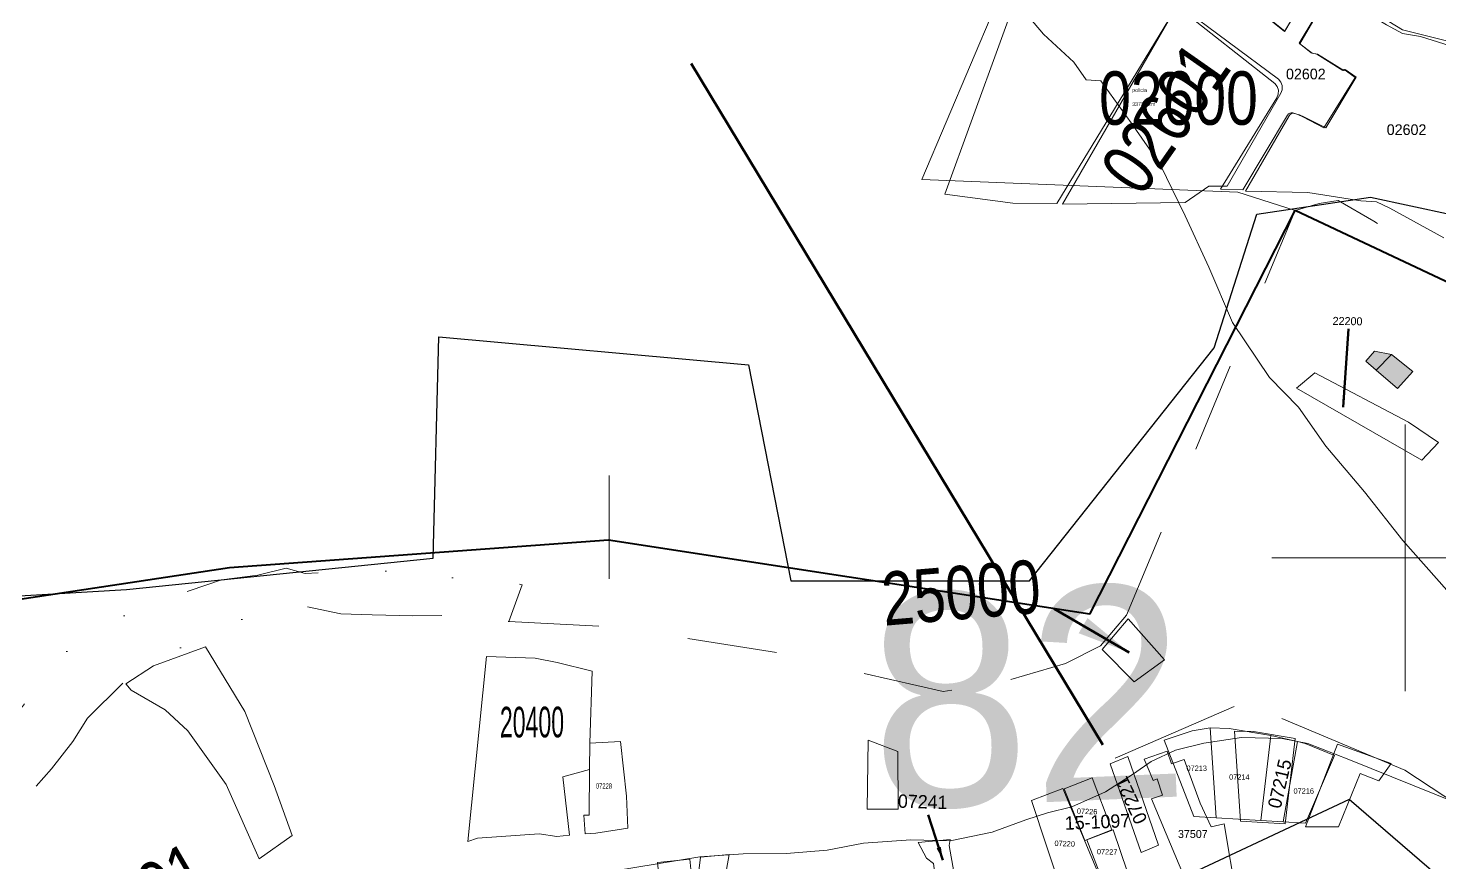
# Model space of a CAD drawing. Header units: inches. Extents: x 610851 to 630254, y 1234683 to 1264905.
# Drawn here: x 623432 to 623961, y 1244599 to 1244912 of the extents above; entities that cross this region are included whole.
import ezdxf
from ezdxf.enums import TextEntityAlignment as Align

# ---------------------------------------------------------------- set-up
doc = ezdxf.new("R2010")
doc.units = ezdxf.units.IN
doc.header["$MEASUREMENT"] = 0
doc.linetypes.add('DGN2', pattern=[67.425768, 33.712884, -33.712884])
doc.linetypes.add('DGN6', pattern=[126.423315, 0, -25.284663, 50.569326, -25.284663, 0, -25.284663])
for name, color, linetype, lineweight in [('2', 7, 'Continuous', 0), ('ACTUALIZACION SIT 2011', 7, 'Continuous', 0), ('Areas Administrativas', 7, 'Continuous', 0), ('CONTORNOLevel 61', 7, 'Continuous', 0), ('Level 2', 7, 'Continuous', 0), ('Level 20', 7, 'Continuous', 0), ('Level 21', 7, 'Continuous', 0), ('Level 5', 7, 'Continuous', 0), ('Level 50', 7, 'Continuous', 0), ('Level 51', 7, 'Continuous', 0), ('Level 7', 7, 'Continuous', 0), ('PARCELAS', 7, 'Continuous', 0)]:
    doc.layers.add(name, color=color, linetype=linetype, lineweight=lineweight)
doc.styles.add('Engineering', font='dgn003.shx', dxfattribs={"height": 0.1524})
doc.styles.get("Standard").update_dxf_attribs({"font": 'arial.ttf'})
doc.styles.add('Styledgn003', font='dgn003.shx')
doc.styles.add('Styledgn032', font='dgn032.shx')
doc.styles.add('Styletxt', font='txt.shx')
doc.dimstyles.new('STANDARD-Linear', dxfattribs={"dimtxt": 1.5, "dimasz": 1.13, "dimexe": 0.125, "dimexo": 0.000625, "dimgap": 0.3, "dimtad": 1, "dimzin": 7, "dimdsep": 46, "dimtxsty": 'Styletxt', "dimsah": 1, "dimcen": 2.5, "dimclrd": 1, "dimclre": 1, "dimclrt": 2, "dimaunit": 1, "dimadec": 7, "dimazin": 0, "dimtfac": 1, "dimtofl": 0, "dimtmove": 1, "dimatfit": 3, "dimfxl": 1, "dimtolj": 1, "dimtzin": 0, "dimarcsym": 0})

# ---------------------------------------------------------------- blocks, each defined once
blk = doc.blocks.new('COORD1')
at = {"layer": 'Level 5', "color": 2, "linetype": 'Continuous', "lineweight": 0}
for p, q in [((0, -50), (0, 50)), ((-50, 0), (50, 0))]:
    blk.add_line(p, q, dxfattribs=at)
blk = doc.blocks.new('GRID1')
at = {"color": 1, "linetype": 'Continuous', "lineweight": 0}
blk.add_blockref('COORD1', (0, 0), dxfattribs=at)
blk = doc.blocks.new('COORD21')
at = {"layer": 'Level 5', "color": 2, "linetype": 'Continuous', "lineweight": 0}
for p, q in [((0, -50), (0, 50)), ((-50, 0), (50, 0))]:
    blk.add_line(p, q, dxfattribs=at)
blk = doc.blocks.new('GRID21')
at = {"color": 1, "linetype": 'Continuous', "lineweight": 0}
blk.add_blockref('COORD21', (0, 0), dxfattribs=at)
blk = doc.blocks.new('COORD41')
at = {"layer": 'Level 5', "color": 2, "linetype": 'Continuous', "lineweight": 0}
for p, q in [((0, -50), (0, 50)), ((-50, 0), (50, 0))]:
    blk.add_line(p, q, dxfattribs=at)
blk = doc.blocks.new('GRID41')
at = {"color": 1, "linetype": 'Continuous', "lineweight": 0}
blk.add_blockref('COORD41', (0, 0), dxfattribs=at)

msp = doc.modelspace()

# ---------------------------------------------------------------- hatches: boundary and pattern name
at = {"layer": 'Level 20', "linetype": 'Continuous'}
for points in [[(623943.14858, 1244789.2882), (623936.86858, 1244790.5282), (623933.52858, 1244786.7452), (623937.47858, 1244783.3332)], [(623943.14858, 1244789.2882), (623936.86858, 1244790.5282), (623933.52858, 1244786.7452), (623937.47858, 1244783.3332)], [(623943.14858, 1244789.2882), (623936.86858, 1244790.5282), (623933.52858, 1244786.7452), (623937.47858, 1244783.3332)], [(623945.44858, 1244776.4492), (623951.21858, 1244782.8912), (623943.14858, 1244789.2882), (623937.47858, 1244783.3332)], [(623945.44858, 1244776.4492), (623951.21858, 1244782.8912), (623943.14858, 1244789.2882), (623937.47858, 1244783.3332)], [(623945.44858, 1244776.4492), (623951.21858, 1244782.8912), (623943.14858, 1244789.2882), (623937.47858, 1244783.3332)]]:
    msp.add_hatch(color=2, dxfattribs=at).paths.add_polyline_path(points)

# ---------------------------------------------------------------- linework, layer by layer
at = {"layer": '2', "color": 1, "linetype": 'Continuous', "lineweight": 0}
for p, q in [((623596.87195, 1244606.72844), (623603.939, 1244676.024)), ((623642.59337, 1244643.57451), (623643.447, 1244670.531)), ((623654.06506, 1244644.22295), (623642.59337, 1244643.57451)), ((623654.06506, 1244644.22295), (623656.35353, 1244623.71422)), ((623642.52086, 1244633.73478), (623632.55685, 1244630.93458)), ((623632.55685, 1244630.93458), (623635.015, 1244609.079)), ((623656.35353, 1244623.71422), (623656.884, 1244611.772)), ((623640.42471, 1244616.60681), (623642.3947, 1244616.61524)), ((623640.884, 1244609.672), (623640.42471, 1244616.60681))]:
    msp.add_line(p, q, dxfattribs=at)
at = {"layer": '2', "color": 1, "linetype": 'Continuous', "lineweight": 0, "flags": 128}
for points in [[(623643.447, 1244670.531), (623630.371, 1244673.879), (623622.164, 1244675.487), (623603.939, 1244676.024)], [(623642.52086, 1244633.73478), (623642.59337, 1244643.57451)], [(623642.52086, 1244633.73478), (623642.59337, 1244643.57451)], [(623642.3947, 1244616.61524), (623642.52086, 1244633.73478)], [(623644.818, 1244609.885), (623656.884, 1244611.772)], [(623596.87195, 1244606.72844), (623600.461, 1244608.017)], [(623600.461, 1244608.017), (623623.649, 1244609.586)], [(623623.649, 1244609.586), (623630.205, 1244608.613)], [(623630.205, 1244608.613), (623635.015, 1244609.079)], [(623640.884, 1244609.672), (623644.818, 1244609.885)]]:
    msp.add_lwpolyline(points, dxfattribs=at)
at = {"layer": 'ACTUALIZACION SIT 2011', "color": 30, "linetype": 'Continuous', "lineweight": 0}
for p, q in [((623902.1167, 1244652.81744), (623948.23179, 1244633.49391)), ((623948.23179, 1244633.49391), (623989.89222, 1244605.84598))]:
    msp.add_line(p, q, dxfattribs=at)
at = {"layer": 'Areas Administrativas', "color": 6, "linetype": 'Continuous', "lineweight": 30, "flags": 128}
for points in [[(622894.85156, 1244814.06041), (622977.90514, 1244870.56768), (623037.54252, 1244902.51628), (623179.18129, 1244791.76114), (623271.83222, 1244731.05881), (623361.28829, 1244694.8504), (623468.84856, 1244701.24012), (623583.86351, 1244712.95461), (623586.06059, 1244795.83131), (623702.07331, 1244785.37142), (623718.04761, 1244704.43498), (623807.50368, 1244704.43498), (623876.72564, 1244791.76114), (623892.69993, 1244841.81394), (623935.29806, 1244848.20366), (623980.68813, 1244838.49389)], [(624054.57282, 1244512.74341), (623927.36016, 1244622.51528), (623852.23171, 1244587.29013)]]:
    msp.add_lwpolyline(points, dxfattribs=at)
at = {"layer": 'CONTORNOLevel 61', "color": 3, "linetype": 'Continuous', "lineweight": 40, "flags": 128}
for points in [[(623830.08827, 1244691.95211), (623649.64127, 1244719.6636), (623507.57259, 1244709.33135), (623422.33138, 1244696.41603), (623280.2627, 1244753.24351), (623019.37295, 1244903.06143), (622897.9688, 1244869.48157), (622883.33142, 1244790.26752), (622985.79303, 1244425.19404), (623003.87447, 1244107.47681), (623001.29138, 1243955.07586)], [(623830.08827, 1244691.95211), (623907.03358, 1244843.2082)], [(625561.99258, 1244183.76422), (625421.62515, 1244236.62989), (625376.61645, 1244253.58123), (625354.46542, 1244339.95258), (625230.47821, 1244373.53246), (625106.491, 1244407.11235), (625046.37751, 1244423.39309), (624830.10283, 1244420.02771), (624755.1939, 1244463.93986), (624701.19525, 1244531.93817), (624396.1476, 1244544.01497), (624349.65238, 1244448.4415), (624240.30256, 1244493.21467), (624143.00704, 1244526.79455), (624188.64123, 1244627.53416), (624115.45434, 1244709.33129), (624021.21033, 1244668.89286), (624041.18364, 1244745.53406), (624017.20481, 1244791.40663), (623907.03358, 1244843.2082)]]:
    msp.add_lwpolyline(points, dxfattribs=at)
at = {"layer": 'Level 2', "color": 6, "linetype": 'Continuous', "lineweight": 0}
msp.add_line((623649.90268, 1244743.8695), (623649.90268, 1244705.16791), dxfattribs=at)
msp.add_line((623649.90268, 1244743.8695), (623649.90268, 1244705.16791), dxfattribs=at)
msp.add_line((623649.90268, 1244743.8695), (623649.90268, 1244705.16791), dxfattribs=at)
at = {"layer": 'Level 2', "color": 1, "linetype": 'Continuous', "lineweight": 0, "flags": 128}
for points in [[(624050.72963, 1244888.69226), (624025.16614, 1244893.79937), (624001.41758, 1244897.49101), (623947.29574, 1244910.88223), (623889.34739, 1244946.4317), (623826.38024, 1244996.72895)], [(623852.8104, 1244975.8805), (623828.4663, 1244959.27251), (623815.18303, 1244961.3843), (623815.18303, 1244961.3843), (623815.18303, 1244961.3843), (623806.80698, 1244934.94943), (623775.74335, 1244849.29924), (623801.28308, 1244846.01351), (623817.73998, 1244845.85263), (623862.68303, 1244919.66626), (623866.34726, 1244925.68437), (623875.9238, 1244918.23852), (623878.2879, 1244918.82713), (623883.70437, 1244926.03289), (623903.22327, 1244910.47549), (623914.43539, 1244929.47528), (623901.45915, 1244937.49483), (623852.8104, 1244975.8805)], [(623920.38876, 1244925.54787), (623908.61641, 1244905.90164), (623913.12676, 1244902.2569), (623915.17228, 1244901.84162), (623924.92251, 1244895.63637), (623925.46893, 1244896.02864), (623929.52377, 1244893.02852), (623917.84781, 1244874.17673), (623910.00168, 1244878.3525), (623908.13776, 1244879.18215), (623906.19377, 1244879.80141), (623905.62331, 1244879.85342), (623905.06603, 1244879.72077), (623904.58016, 1244879.41732), (623904.21643, 1244878.97476), (623887.43125, 1244850.94469), (623879.06187, 1244851.23511), (623900.20164, 1244885.43506), (623900.74874, 1244886.81864), (623900.78204, 1244888.3061), (623900.34463, 1244889.62575), (623899.47186, 1244890.77195), (623862.64071, 1244919.8077)], [(623883.70437, 1244926.03289), (623903.11826, 1244910.34465), (623914.45784, 1244929.26865)], [(623962.87443, 1244832.99742), (623942.6055, 1244844.0615), (623937.6056, 1244846.40228), (623931.68632, 1244846.8907), (623911.85904, 1244850.00058), (623888.45157, 1244850.49007), (623904.84899, 1244878.7487), (623905.20659, 1244879.19623), (623905.68824, 1244879.50635), (623906.24363, 1244879.64666), (623906.81478, 1244879.60253), (623908.76711, 1244879.0101), (623910.64229, 1244878.20621), (623918.54519, 1244874.13892), (623918.54519, 1244874.13892), (623929.96034, 1244893.14977), (623925.86455, 1244896.09374), (623925.32359, 1244895.69398), (623925.32359, 1244895.69398), (623915.48881, 1244901.76432), (623913.43776, 1244902.15139), (623908.87763, 1244905.73365), (623920.37821, 1244925.5402)], [(623920.37821, 1244925.5402), (623941.31785, 1244912.80241), (623947.28004, 1244909.50694), (623954.03914, 1244908.37814), (623973.99979, 1244902.17543)], [(623805.02979, 1244918.40888), (623812.75079, 1244909.33788), (623824.04279, 1244898.77888), (623828.68779, 1244892.21788), (623834.27879, 1244891.76688), (623845.62979, 1244876.12388), (623856.47279, 1244860.47588), (623865.83479, 1244841.25388), (623874.68879, 1244822.02688), (623883.56079, 1244801.27488), (623897.50979, 1244780.57488), (623908.29979, 1244769.50188), (623918.62379, 1244754.86588), (623933.03879, 1244737.72988), (623947.46579, 1244719.57688), (623963.92879, 1244700.93588)], [(623885.5491, 1244850.10034), (623907.03358, 1244843.2082)], [(623885.5491, 1244850.10034), (623907.03358, 1244843.2082)], [(623885.5491, 1244850.10034), (623907.03358, 1244843.2082)], [(623617.22758, 1244702.9482), (623612.30958, 1244689.1702)], [(623617.22758, 1244702.9482), (623612.30958, 1244689.1702)], [(623617.22758, 1244702.9482), (623612.30958, 1244689.1702)], [(623875.18458, 1244649.3152), (623868.46358, 1244648.1592), (623857.96158, 1244644.7232), (623869.05058, 1244616.1142), (623877.42658, 1244615.6232), (623875.18458, 1244649.3152)], [(623875.18458, 1244649.3152), (623868.46358, 1244648.1592), (623857.96158, 1244644.7232), (623869.05058, 1244616.1142), (623877.42658, 1244615.6232), (623875.18458, 1244649.3152)], [(623875.18458, 1244649.3152), (623868.46358, 1244648.1592), (623857.96158, 1244644.7232), (623869.05058, 1244616.1142), (623877.42658, 1244615.6232), (623875.18458, 1244649.3152)], [(623882.30558, 1244649.1442), (623875.17758, 1244649.3072), (623877.41958, 1244615.6152), (623894.17158, 1244614.6332), (623897.93458, 1244646.5052), (623882.30558, 1244649.1442)], [(623882.30558, 1244649.1442), (623875.17758, 1244649.3072), (623877.41958, 1244615.6152), (623894.17158, 1244614.6332), (623897.93458, 1244646.5052), (623882.30558, 1244649.1442)], [(623882.30558, 1244649.1442), (623875.17758, 1244649.3072), (623877.41958, 1244615.6152), (623894.17158, 1244614.6332), (623897.93458, 1244646.5052), (623882.30558, 1244649.1442)], [(623569.33958, 1244585.5232), (623603.83658, 1244587.9142), (623683.90558, 1244600.9432), (623700.13958, 1244602.1272), (623716.38458, 1244602.2952), (623731.60258, 1244603.4692), (623745.27958, 1244606.1522), (623763.03558, 1244607.3532), (623777.76358, 1244606.9972), (623793.46658, 1244610.2092), (623806.10458, 1244614.9152), (623814.19758, 1244617.5412), (623823.31258, 1244619.6692), (623835.93858, 1244625.3922), (623846.52258, 1244632.1102), (623853.06958, 1244636.7532), (623862.16058, 1244640.9142), (623872.79158, 1244643.5662), (623886.98258, 1244645.7462), (623902.21858, 1244645.3962), (623911.88758, 1244643.4622), (623927.18758, 1244637.5192), (623976.15958, 1244617.6902)], [(623569.33958, 1244585.5232), (623603.83658, 1244587.9142), (623683.90558, 1244600.9432), (623700.13958, 1244602.1272), (623716.38458, 1244602.2952), (623731.60258, 1244603.4692), (623745.27958, 1244606.1522), (623763.03558, 1244607.3532), (623777.76358, 1244606.9972), (623793.46658, 1244610.2092), (623806.10458, 1244614.9152), (623814.19758, 1244617.5412), (623823.31258, 1244619.6692), (623835.93858, 1244625.3922), (623846.52258, 1244632.1102), (623853.06958, 1244636.7532), (623862.16058, 1244640.9142), (623872.79158, 1244643.5662), (623886.98258, 1244645.7462), (623902.21858, 1244645.3962), (623911.88758, 1244643.4622), (623927.18758, 1244637.5192), (623976.15958, 1244617.6902)], [(623569.33958, 1244585.5232), (623603.83658, 1244587.9142), (623683.90558, 1244600.9432), (623700.13958, 1244602.1272), (623716.38458, 1244602.2952), (623731.60258, 1244603.4692), (623745.27958, 1244606.1522), (623763.03558, 1244607.3532), (623777.76358, 1244606.9972), (623793.46658, 1244610.2092), (623806.10458, 1244614.9152), (623814.19758, 1244617.5412), (623823.31258, 1244619.6692), (623835.93858, 1244625.3922), (623846.52258, 1244632.1102), (623853.06958, 1244636.7532), (623862.16058, 1244640.9142), (623872.79158, 1244643.5662), (623886.98258, 1244645.7462), (623902.21858, 1244645.3962), (623911.88758, 1244643.4622), (623927.18758, 1244637.5192), (623976.15958, 1244617.6902)], [(623891.46983, 1244647.92967), (623884.34183, 1244648.09267), (623886.58383, 1244614.40067), (623903.33583, 1244613.41867), (623907.09883, 1244645.29067), (623891.46983, 1244647.92967)], [(623897.94158, 1244646.5132), (623894.17858, 1244614.6412), (623902.54458, 1244614.1512), (623907.90258, 1244644.1812), (623897.94158, 1244646.5132)], [(623897.94158, 1244646.5132), (623894.17858, 1244614.6412), (623902.54458, 1244614.1512), (623907.90258, 1244644.1812), (623897.94158, 1244646.5132)], [(623897.94158, 1244646.5132), (623894.17858, 1244614.6412), (623902.54458, 1244614.1512), (623907.90258, 1244644.1812), (623897.94158, 1244646.5132)], [(623910.90858, 1244613.6562), (623921.83658, 1244638.9132), (623910.89158, 1244643.4812), (623907.90258, 1244644.1812), (623902.54458, 1244614.1512), (623910.90858, 1244613.6562)], [(623910.90858, 1244613.6562), (623921.83658, 1244638.9132), (623910.89158, 1244643.4812), (623907.90258, 1244644.1812), (623902.54458, 1244614.1512), (623910.90858, 1244613.6562)], [(623910.90858, 1244613.6562), (623921.83658, 1244638.9132), (623910.89158, 1244643.4812), (623907.90258, 1244644.1812), (623902.54458, 1244614.1512), (623910.90858, 1244613.6562)], [(623844.29458, 1244638.6142), (623837.76358, 1244635.8812), (623849.31858, 1244602.6322), (623855.85058, 1244605.3632), (623844.29458, 1244638.6142)], [(623844.29458, 1244638.6142), (623837.76358, 1244635.8812), (623849.31858, 1244602.6322), (623855.85058, 1244605.3632), (623844.29458, 1244638.6142)], [(623844.29458, 1244638.6142), (623837.76358, 1244635.8812), (623849.31858, 1244602.6322), (623855.85058, 1244605.3632), (623844.29458, 1244638.6142)], [(623943.01758, 1244635.9232), (623922.90758, 1244643.2432), (623910.91758, 1244612.2722), (623923.29758, 1244612.2132), (623931.39758, 1244632.2832), (623938.48758, 1244629.5132), (623943.01758, 1244635.9232)], [(623943.01758, 1244635.9232), (623922.90758, 1244643.2432), (623910.91758, 1244612.2722), (623923.29758, 1244612.2132), (623931.39758, 1244632.2832), (623938.48758, 1244629.5132), (623943.01758, 1244635.9232)], [(623943.01758, 1244635.9232), (623922.90758, 1244643.2432), (623910.91758, 1244612.2722), (623923.29758, 1244612.2132), (623931.39758, 1244632.2832), (623938.48758, 1244629.5132), (623943.01758, 1244635.9232)], [(623831.00958, 1244630.6152), (623820.47958, 1244626.4352), (623828.15958, 1244607.1052), (623838.37958, 1244611.1652), (623831.00958, 1244630.6152)], [(623831.00958, 1244630.6152), (623820.47958, 1244626.4352), (623828.15958, 1244607.1052), (623838.37958, 1244611.1652), (623831.00958, 1244630.6152)], [(623831.00958, 1244630.6152), (623820.47958, 1244626.4352), (623828.15958, 1244607.1052), (623838.37958, 1244611.1652), (623831.00958, 1244630.6152)], [(623808.18436, 1244622.10652), (623819.77436, 1244587.40452), (623834.01436, 1244593.06652), (623819.99436, 1244626.65452), (623808.18436, 1244622.10652)], [(623838.80258, 1244611.1282), (623828.94258, 1244607.3782), (623835.10258, 1244591.4782), (623844.21258, 1244595.2182), (623838.80258, 1244611.1282)], [(623838.80258, 1244611.1282), (623828.94258, 1244607.3782), (623835.10258, 1244591.4782), (623844.21258, 1244595.2182), (623838.80258, 1244611.1282)], [(623838.80258, 1244611.1282), (623828.94258, 1244607.3782), (623835.10258, 1244591.4782), (623844.21258, 1244595.2182), (623838.80258, 1244611.1282)], [(623681.59558, 1244580.6712), (623691.58758, 1244583.6322), (623694.81458, 1244601.8842), (623684.06958, 1244600.8162), (623681.59558, 1244580.6712)], [(623681.59558, 1244580.6712), (623691.58758, 1244583.6322), (623694.81458, 1244601.8842), (623684.06958, 1244600.8162), (623681.59558, 1244580.6712)], [(623681.59558, 1244580.6712), (623691.58758, 1244583.6322), (623694.81458, 1244601.8842), (623684.06958, 1244600.8162), (623681.59558, 1244580.6712)], [(623682.00058, 1244581.4192), (623669.82558, 1244580.1992), (623667.95058, 1244598.9192), (623680.13058, 1244600.1442), (623682.00058, 1244581.4192)], [(623682.00058, 1244581.4192), (623669.82558, 1244580.1992), (623667.95058, 1244598.9192), (623680.13058, 1244600.1442), (623682.00058, 1244581.4192)], [(623682.00058, 1244581.4192), (623669.82558, 1244580.1992), (623667.95058, 1244598.9192), (623680.13058, 1244600.1442), (623682.00058, 1244581.4192)]]:
    msp.add_lwpolyline(points, dxfattribs=at)
at = {"layer": 'Level 2', "color": 1, "linetype": 'DGN6', "lineweight": 0, "flags": 128}
for points in [[(622922.75758, 1244957.5882), (622933.44258, 1244955.6662), (622937.02558, 1244953.1612), (622942.66858, 1244948.1352), (622947.78658, 1244944.6302), (622953.91958, 1244941.1342), (622961.59358, 1244936.1302), (622965.17058, 1244934.1332), (622969.74558, 1244933.6722), (622978.38158, 1244933.2532), (622986.00858, 1244932.3152), (622994.63258, 1244932.9122), (622998.69458, 1244932.9542), (623010.89558, 1244931.5552), (623017.02858, 1244928.0602), (623021.62158, 1244926.0742), (623026.23758, 1244922.0552), (623031.89858, 1244915.5042), (623036.07158, 1244905.8882), (623039.74958, 1244895.2502), (623043.39158, 1244887.6622), (623047.58258, 1244876.5202), (623056.31258, 1244867.9682), (623089.93058, 1244858.6562), (623097.59858, 1244854.1602), (623107.33158, 1244846.6352), (623117.03058, 1244842.1592), (623129.29158, 1244835.6772), (623136.43958, 1244832.1922), (623147.20058, 1244823.6612), (623156.42058, 1244816.6392), (623163.12658, 1244807.5572), (623166.23758, 1244801.9972), (623170.94158, 1244790.3532), (623174.09958, 1244780.7262), (623178.22058, 1244775.6852), (623181.33658, 1244769.6162), (623184.94358, 1244765.0782), (623186.48958, 1244763.0602), (623196.20658, 1244757.0602), (623206.90258, 1244754.1202), (623217.06758, 1244753.2092), (623224.74758, 1244747.6962), (623233.93258, 1244743.7242), (623246.15158, 1244740.8002), (623254.83458, 1244736.3142), (623268.54758, 1244735.9472), (623278.75358, 1244731.4772), (623289.96958, 1244727.5262), (623297.10658, 1244725.0582), (623305.26458, 1244722.0922), (623309.85058, 1244720.6142), (623318.52258, 1244717.1452), (623326.77458, 1244706.0462), (623333.90558, 1244704.0862), (623342.12758, 1244695.5282), (623344.83758, 1244680.8132), (623349.47058, 1244675.2692), (623353.60858, 1244668.7032), (623358.31958, 1244656.5502), (623361.96158, 1244648.9622), (623362.55758, 1244641.3422), (623364.18658, 1244632.2082), (623366.84258, 1244622.0682), (623367.43858, 1244614.4482), (623370.60258, 1244604.3132), (623373.15258, 1244603.3222), (623379.24458, 1244603.3852), (623387.31358, 1244608.0442), (623394.32058, 1244616.7592), (623402.33158, 1244626.5022), (623409.30958, 1244637.7582), (623421.38158, 1244647.5422), (623429.89958, 1244657.2902), (623436.88858, 1244667.5302), (623446.41658, 1244677.7962), (623460.51858, 1244687.6012), (623476.16858, 1244695.3892), (623492.35458, 1244700.6402), (623504.49058, 1244704.8332), (623518.18058, 1244706.4992), (623528.81158, 1244709.1512), (623535.94258, 1244707.1912), (623551.67358, 1244707.8622), (623564.87358, 1244707.9992), (623578.57458, 1244708.6492), (623589.77758, 1244705.7142), (623602.99458, 1244704.3262), (623609.08658, 1244704.3892), (623617.22758, 1244702.9482)], [(622922.75758, 1244957.5882), (622933.44258, 1244955.6662), (622937.02558, 1244953.1612), (622942.66858, 1244948.1352), (622947.78658, 1244944.6302), (622953.91958, 1244941.1342), (622961.59358, 1244936.1302), (622965.17058, 1244934.1332), (622969.74558, 1244933.6722), (622978.38158, 1244933.2532), (622986.00858, 1244932.3152), (622994.63258, 1244932.9122), (622998.69458, 1244932.9542), (623010.89558, 1244931.5552), (623017.02858, 1244928.0602), (623021.62158, 1244926.0742), (623026.23758, 1244922.0552), (623031.89858, 1244915.5042), (623036.07158, 1244905.8882), (623039.74958, 1244895.2502), (623043.39158, 1244887.6622), (623047.58258, 1244876.5202), (623056.31258, 1244867.9682), (623089.93058, 1244858.6562), (623097.59858, 1244854.1602), (623107.33158, 1244846.6352), (623117.03058, 1244842.1592), (623129.29158, 1244835.6772), (623136.43958, 1244832.1922), (623147.20058, 1244823.6612), (623156.42058, 1244816.6392), (623163.12658, 1244807.5572), (623166.23758, 1244801.9972), (623170.94158, 1244790.3532), (623174.09958, 1244780.7262), (623178.22058, 1244775.6852), (623181.33658, 1244769.6162), (623184.94358, 1244765.0782), (623186.48958, 1244763.0602), (623196.20658, 1244757.0602), (623206.90258, 1244754.1202), (623217.06758, 1244753.2092), (623224.74758, 1244747.6962), (623233.93258, 1244743.7242), (623246.15158, 1244740.8002), (623254.83458, 1244736.3142), (623268.54758, 1244735.9472), (623278.75358, 1244731.4772), (623289.96958, 1244727.5262), (623297.10658, 1244725.0582), (623305.26458, 1244722.0922), (623309.85058, 1244720.6142), (623318.52258, 1244717.1452), (623326.77458, 1244706.0462), (623333.90558, 1244704.0862), (623342.12758, 1244695.5282), (623344.83758, 1244680.8132), (623349.47058, 1244675.2692), (623353.60858, 1244668.7032), (623358.31958, 1244656.5502), (623361.96158, 1244648.9622), (623362.55758, 1244641.3422), (623364.18658, 1244632.2082), (623366.84258, 1244622.0682), (623367.43858, 1244614.4482), (623370.60258, 1244604.3132), (623373.15258, 1244603.3222), (623379.24458, 1244603.3852), (623387.31358, 1244608.0442), (623394.32058, 1244616.7592), (623402.33158, 1244626.5022), (623409.30958, 1244637.7582), (623421.38158, 1244647.5422), (623429.89958, 1244657.2902), (623436.88858, 1244667.5302), (623446.41658, 1244677.7962), (623460.51858, 1244687.6012), (623476.16858, 1244695.3892), (623492.35458, 1244700.6402), (623504.49058, 1244704.8332), (623518.18058, 1244706.4992), (623528.81158, 1244709.1512), (623535.94258, 1244707.1912), (623551.67358, 1244707.8622), (623564.87358, 1244707.9992), (623578.57458, 1244708.6492), (623589.77758, 1244705.7142), (623602.99458, 1244704.3262), (623609.08658, 1244704.3892), (623617.22758, 1244702.9482)], [(622922.75758, 1244957.5882), (622933.44258, 1244955.6662), (622937.02558, 1244953.1612), (622942.66858, 1244948.1352), (622947.78658, 1244944.6302), (622953.91958, 1244941.1342), (622961.59358, 1244936.1302), (622965.17058, 1244934.1332), (622969.74558, 1244933.6722), (622978.38158, 1244933.2532), (622986.00858, 1244932.3152), (622994.63258, 1244932.9122), (622998.69458, 1244932.9542), (623010.89558, 1244931.5552), (623017.02858, 1244928.0602), (623021.62158, 1244926.0742), (623026.23758, 1244922.0552), (623031.89858, 1244915.5042), (623036.07158, 1244905.8882), (623039.74958, 1244895.2502), (623043.39158, 1244887.6622), (623047.58258, 1244876.5202), (623056.31258, 1244867.9682), (623089.93058, 1244858.6562), (623097.59858, 1244854.1602), (623107.33158, 1244846.6352), (623117.03058, 1244842.1592), (623129.29158, 1244835.6772), (623136.43958, 1244832.1922), (623147.20058, 1244823.6612), (623156.42058, 1244816.6392), (623163.12658, 1244807.5572), (623166.23758, 1244801.9972), (623170.94158, 1244790.3532), (623174.09958, 1244780.7262), (623178.22058, 1244775.6852), (623181.33658, 1244769.6162), (623184.94358, 1244765.0782), (623186.48958, 1244763.0602), (623196.20658, 1244757.0602), (623206.90258, 1244754.1202), (623217.06758, 1244753.2092), (623224.74758, 1244747.6962), (623233.93258, 1244743.7242), (623246.15158, 1244740.8002), (623254.83458, 1244736.3142), (623268.54758, 1244735.9472), (623278.75358, 1244731.4772), (623289.96958, 1244727.5262), (623297.10658, 1244725.0582), (623305.26458, 1244722.0922), (623309.85058, 1244720.6142), (623318.52258, 1244717.1452), (623326.77458, 1244706.0462), (623333.90558, 1244704.0862), (623342.12758, 1244695.5282), (623344.83758, 1244680.8132), (623349.47058, 1244675.2692), (623353.60858, 1244668.7032), (623358.31958, 1244656.5502), (623361.96158, 1244648.9622), (623362.55758, 1244641.3422), (623364.18658, 1244632.2082), (623366.84258, 1244622.0682), (623367.43858, 1244614.4482), (623370.60258, 1244604.3132), (623373.15258, 1244603.3222), (623379.24458, 1244603.3852), (623387.31358, 1244608.0442), (623394.32058, 1244616.7592), (623402.33158, 1244626.5022), (623409.30958, 1244637.7582), (623421.38158, 1244647.5422), (623429.89958, 1244657.2902), (623436.88858, 1244667.5302), (623446.41658, 1244677.7962), (623460.51858, 1244687.6012), (623476.16858, 1244695.3892), (623492.35458, 1244700.6402), (623504.49058, 1244704.8332), (623518.18058, 1244706.4992), (623528.81158, 1244709.1512), (623535.94258, 1244707.1912), (623551.67358, 1244707.8622), (623564.87358, 1244707.9992), (623578.57458, 1244708.6492), (623589.77758, 1244705.7142), (623602.99458, 1244704.3262), (623609.08658, 1244704.3892), (623617.22758, 1244702.9482)], [(623612.30958, 1244689.1702), (623599.61258, 1244689.5482), (623587.40458, 1244691.4552), (623576.23658, 1244691.3392), (623561.00058, 1244691.6902), (623549.31858, 1244692.0782), (623535.06858, 1244694.9812), (623523.91758, 1244693.3412), (623512.78458, 1244690.1752), (623503.18058, 1244686.5172), (623488.03858, 1244678.7352), (623478.45758, 1244673.0432), (623468.87758, 1244667.3522), (623454.32058, 1244652.9672), (623448.83658, 1244644.2682), (623440.83158, 1244634.0172), (623430.30558, 1244622.2152), (623423.32858, 1244610.9592), (623413.80058, 1244600.6922), (623400.78458, 1244584.7982), (623395.27658, 1244578.1322), (623385.71958, 1244570.4072), (623380.17658, 1244566.7912), (623373.58858, 1244565.7062), (623367.98058, 1244567.6822), (623365.90258, 1244571.7272), (623364.31558, 1244577.3032), (623360.51958, 1244598.1082), (623357.76358, 1244616.8902), (623355.64458, 1244624.4942), (623353.48458, 1244635.6562), (623351.78458, 1244650.8902), (623344.57658, 1244659.4582), (623338.37858, 1244668.5452), (623328.11358, 1244678.0982), (623313.24458, 1244690.6542), (623303.04958, 1244694.1082), (623289.80358, 1244698.0382), (623273.51758, 1244701.4282), (623254.70458, 1244703.7762), (623237.36158, 1244710.7142), (623227.19058, 1244712.1342), (623211.90158, 1244717.0602), (623200.65058, 1244724.0612), (623187.32758, 1244734.5992), (623183.66758, 1244743.7132), (623173.95758, 1244749.2042), (623169.31158, 1244755.7652), (623163.14358, 1244762.3112), (623157.49458, 1244767.8452)], [(623612.30958, 1244689.1702), (623599.61258, 1244689.5482), (623587.40458, 1244691.4552), (623576.23658, 1244691.3392), (623561.00058, 1244691.6902), (623549.31858, 1244692.0782), (623535.06858, 1244694.9812), (623523.91758, 1244693.3412), (623512.78458, 1244690.1752), (623503.18058, 1244686.5172), (623488.03858, 1244678.7352), (623478.45758, 1244673.0432), (623468.87758, 1244667.3522), (623454.32058, 1244652.9672), (623448.83658, 1244644.2682), (623440.83158, 1244634.0172), (623430.30558, 1244622.2152), (623423.32858, 1244610.9592), (623413.80058, 1244600.6922), (623400.78458, 1244584.7982), (623395.27658, 1244578.1322), (623385.71958, 1244570.4072), (623380.17658, 1244566.7912), (623373.58858, 1244565.7062), (623367.98058, 1244567.6822), (623365.90258, 1244571.7272), (623364.31558, 1244577.3032), (623360.51958, 1244598.1082), (623357.76358, 1244616.8902), (623355.64458, 1244624.4942), (623353.48458, 1244635.6562), (623351.78458, 1244650.8902), (623344.57658, 1244659.4582), (623338.37858, 1244668.5452), (623328.11358, 1244678.0982), (623313.24458, 1244690.6542), (623303.04958, 1244694.1082), (623289.80358, 1244698.0382), (623273.51758, 1244701.4282), (623254.70458, 1244703.7762), (623237.36158, 1244710.7142), (623227.19058, 1244712.1342), (623211.90158, 1244717.0602), (623200.65058, 1244724.0612), (623187.32758, 1244734.5992), (623183.66758, 1244743.7132), (623173.95758, 1244749.2042), (623169.31158, 1244755.7652), (623163.14358, 1244762.3112), (623157.49458, 1244767.8452)], [(623612.30958, 1244689.1702), (623599.61258, 1244689.5482), (623587.40458, 1244691.4552), (623576.23658, 1244691.3392), (623561.00058, 1244691.6902), (623549.31858, 1244692.0782), (623535.06858, 1244694.9812), (623523.91758, 1244693.3412), (623512.78458, 1244690.1752), (623503.18058, 1244686.5172), (623488.03858, 1244678.7352), (623478.45758, 1244673.0432), (623468.87758, 1244667.3522), (623454.32058, 1244652.9672), (623448.83658, 1244644.2682), (623440.83158, 1244634.0172), (623430.30558, 1244622.2152), (623423.32858, 1244610.9592), (623413.80058, 1244600.6922), (623400.78458, 1244584.7982), (623395.27658, 1244578.1322), (623385.71958, 1244570.4072), (623380.17658, 1244566.7912), (623373.58858, 1244565.7062), (623367.98058, 1244567.6822), (623365.90258, 1244571.7272), (623364.31558, 1244577.3032), (623360.51958, 1244598.1082), (623357.76358, 1244616.8902), (623355.64458, 1244624.4942), (623353.48458, 1244635.6562), (623351.78458, 1244650.8902), (623344.57658, 1244659.4582), (623338.37858, 1244668.5452), (623328.11358, 1244678.0982), (623313.24458, 1244690.6542), (623303.04958, 1244694.1082), (623289.80358, 1244698.0382), (623273.51758, 1244701.4282), (623254.70458, 1244703.7762), (623237.36158, 1244710.7142), (623227.19058, 1244712.1342), (623211.90158, 1244717.0602), (623200.65058, 1244724.0612), (623187.32758, 1244734.5992), (623183.66758, 1244743.7132), (623173.95758, 1244749.2042), (623169.31158, 1244755.7652), (623163.14358, 1244762.3112), (623157.49458, 1244767.8452)]]:
    msp.add_lwpolyline(points, dxfattribs=at)
at = {"layer": 'Level 2', "color": 6, "linetype": 'Continuous', "lineweight": 0, "flags": 128}
for points in [[(623863.15062, 1244920.41203), (623900.81498, 1244892.46557), (623901.72089, 1244891.34538), (623902.1967, 1244890.03908), (623902.25259, 1244888.47711), (623901.7005, 1244887.1523), (623881.56971, 1244852.34889), (623874.74105, 1244852.38605), (623865.86448, 1244846.19117), (623819.88118, 1244845.60505), (623863.15062, 1244920.41203)], [(623914.40308, 1244782.37821), (623907.57668, 1244776.66761), (623954.51568, 1244749.60841), (623960.82428, 1244756.23591), (623949.57348, 1244763.87661), (623914.40308, 1244782.37821)], [(623846.67856, 1244666.56728), (623858.11535, 1244674.76268), (623844.42232, 1244690.17973), (623834.75651, 1244678.64393), (623846.67856, 1244666.56728)], [(623846.67856, 1244666.56728), (623858.11535, 1244674.76268), (623844.42232, 1244690.17973), (623834.75651, 1244678.64393), (623846.67856, 1244666.56728)], [(623846.67856, 1244666.56728), (623858.11535, 1244674.76268), (623844.42232, 1244690.17973), (623834.75651, 1244678.64393), (623846.67856, 1244666.56728)], [(623850.51167, 1244637.6373), (623852.70398, 1244632.28498), (623853.77849, 1244629.58063), (623855.31769, 1244630.22852), (623857.30157, 1244624.05968), (623853.18901, 1244622.73709), (623870.76889, 1244581.02287), (623885.059, 1244585.9017), (623880.50465, 1244613.33624), (623875.5915, 1244612.29594), (623871.42566, 1244621.16644), (623865.50575, 1244637.49652), (623860.74879, 1244635.86174), (623859.03722, 1244640.58282), (623850.51167, 1244637.6373)], [(623772.89558, 1244588.2552), (623780.17558, 1244589.2672), (623779.14858, 1244595.3832), (623777.38958, 1244605.2252), (623777.67458, 1244607.5092), (623765.67858, 1244606.3802), (623768.81858, 1244600.4602), (623771.43858, 1244598.4522), (623772.89558, 1244588.2552)], [(623772.89558, 1244588.2552), (623780.17558, 1244589.2672), (623779.14858, 1244595.3832), (623777.38958, 1244605.2252), (623777.67458, 1244607.5092), (623765.67858, 1244606.3802), (623768.81858, 1244600.4602), (623771.43858, 1244598.4522), (623772.89558, 1244588.2552)], [(623772.89558, 1244588.2552), (623780.17558, 1244589.2672), (623779.14858, 1244595.3832), (623777.38958, 1244605.2252), (623777.67458, 1244607.5092), (623765.67858, 1244606.3802), (623768.81858, 1244600.4602), (623771.43858, 1244598.4522), (623772.89558, 1244588.2552)]]:
    msp.add_lwpolyline(points, dxfattribs=at)
at = {"layer": 'Level 2', "color": 1, "linetype": 'DGN2', "lineweight": 0, "flags": 128}
for points in [[(623907.03358, 1244843.2082), (623916.14158, 1244845.8442), (623923.23758, 1244846.9352), (623936.61877, 1244839.24767), (623947.08769, 1244831.9449), (623957.12899, 1244825.55499), (623963.97533, 1244822.13182), (623970.71876, 1244815.7419), (623982.92858, 1244812.54695), (623991.64058, 1244815.1052)], [(623907.03358, 1244843.2082), (623916.14158, 1244845.8442), (623923.23758, 1244846.9352), (623936.61877, 1244839.24767), (623947.08769, 1244831.9449), (623957.12899, 1244825.55499), (623963.97533, 1244822.13182), (623970.71876, 1244815.7419), (623982.92858, 1244812.54695), (623991.64058, 1244815.1052)], [(623907.03358, 1244843.2082), (623916.14158, 1244845.8442), (623923.23758, 1244846.9352), (623936.61877, 1244839.24767), (623947.08769, 1244831.9449), (623957.12899, 1244825.55499), (623963.97533, 1244822.13182), (623970.71876, 1244815.7419), (623982.92858, 1244812.54695), (623991.64058, 1244815.1052)], [(623843.87102, 1244691.53383), (623907.03358, 1244843.2082)], [(623843.87102, 1244691.53383), (623907.03358, 1244843.2082)], [(623843.87102, 1244691.53383), (623907.03358, 1244843.2082)]]:
    msp.add_lwpolyline(points, dxfattribs=at)
at = {"layer": 'Level 20', "color": 2, "linetype": 'Continuous', "lineweight": 0, "flags": 128}
for points in [[(623943.14858, 1244789.2882), (623936.86858, 1244790.5282), (623933.52858, 1244786.7452), (623937.47858, 1244783.3332), (623943.14858, 1244789.2882)], [(623943.14858, 1244789.2882), (623936.86858, 1244790.5282), (623933.52858, 1244786.7452), (623937.47858, 1244783.3332), (623943.14858, 1244789.2882)], [(623943.14858, 1244789.2882), (623936.86858, 1244790.5282), (623933.52858, 1244786.7452), (623937.47858, 1244783.3332), (623943.14858, 1244789.2882)], [(623945.44858, 1244776.4492), (623951.21858, 1244782.8912), (623943.14858, 1244789.2882), (623937.47858, 1244783.3332), (623945.44858, 1244776.4492)], [(623945.44858, 1244776.4492), (623951.21858, 1244782.8912), (623943.14858, 1244789.2882), (623937.47858, 1244783.3332), (623945.44858, 1244776.4492)], [(623945.44858, 1244776.4492), (623951.21858, 1244782.8912), (623943.14858, 1244789.2882), (623937.47858, 1244783.3332), (623945.44858, 1244776.4492)], [(623513.23808, 1244655.4787), (623498.52708, 1244679.6547), (623478.96808, 1244672.5797), (623468.60808, 1244665.7647), (623470.68008, 1244663.4587), (623483.34408, 1244656.0947), (623491.95708, 1244648.1757), (623506.27508, 1244628.0487), (623518.68408, 1244600.1977), (623531.05508, 1244608.9267), (623524.23108, 1244627.6737), (623513.23808, 1244655.4787)], [(623513.23808, 1244655.4787), (623498.52708, 1244679.6547), (623478.96808, 1244672.5797), (623468.60808, 1244665.7647), (623470.68008, 1244663.4587), (623483.34408, 1244656.0947), (623491.95708, 1244648.1757), (623506.27508, 1244628.0487), (623518.68408, 1244600.1977), (623531.05508, 1244608.9267), (623524.23108, 1244627.6737), (623513.23808, 1244655.4787)], [(623513.23808, 1244655.4787), (623498.52708, 1244679.6547), (623478.96808, 1244672.5797), (623468.60808, 1244665.7647), (623470.68008, 1244663.4587), (623483.34408, 1244656.0947), (623491.95708, 1244648.1757), (623506.27508, 1244628.0487), (623518.68408, 1244600.1977), (623531.05508, 1244608.9267), (623524.23108, 1244627.6737), (623513.23808, 1244655.4787)], [(623758.23658, 1244618.8722), (623758.14358, 1244640.4082), (623746.94158, 1244644.7692), (623746.64958, 1244618.9142), (623758.23658, 1244618.8722)], [(623758.23658, 1244618.8722), (623758.14358, 1244640.4082), (623746.94158, 1244644.7692), (623746.64958, 1244618.9142), (623758.23658, 1244618.8722)], [(623758.23658, 1244618.8722), (623758.14358, 1244640.4082), (623746.94158, 1244644.7692), (623746.64958, 1244618.9142), (623758.23658, 1244618.8722)]]:
    msp.add_lwpolyline(points, dxfattribs=at)
at = {"layer": 'Level 21', "color": 30, "linetype": 'Continuous', "lineweight": 0}
msp.add_line((623884.24977, 1244657.29988), (623839.54338, 1244637.98593), dxfattribs=at)
at = {"layer": 'Level 50', "color": 7, "linetype": 'Continuous', "lineweight": 0, "flags": 128}
for points in [[(623830.91968, 1245005.36623), (623767.13597, 1244854.86045)], [(623767.13597, 1244854.86045), (623885.5491, 1244850.10034)]]:
    msp.add_lwpolyline(points, dxfattribs=at)
at = {"layer": 'Level 51', "color": 1, "linetype": 'Continuous', "lineweight": 53, "true_color": 0xf00000}
msp.add_line((623835, 1244643), (623680.65304, 1244898.35556), dxfattribs=at)
at = {"layer": 'PARCELAS', "color": 1, "linetype": 'DGN2', "lineweight": 0}
for p, q in [((623843.87102, 1244691.53383), (623834.11351, 1244680.06083)), ((623843.87102, 1244691.53383), (623834.11351, 1244680.06083)), ((623843.87102, 1244691.53383), (623834.11351, 1244680.06083)), ((623834.11351, 1244680.06083), (623821.01667, 1244673.40191)), ((623834.11351, 1244680.06083), (623821.01667, 1244673.40191)), ((623834.11351, 1244680.06083), (623821.01667, 1244673.40191)), ((623821.01667, 1244673.40191), (623800.45687, 1244667.50358)), ((623821.01667, 1244673.40191), (623800.45687, 1244667.50358)), ((623821.01667, 1244673.40191), (623800.45687, 1244667.50358))]:
    msp.add_line(p, q, dxfattribs=at)
at = {"layer": 'PARCELAS', "color": 1, "linetype": 'DGN2', "lineweight": 0, "flags": 128}
msp.add_lwpolyline([(623612.30958, 1244689.1702), (623652.44458, 1244687.0432), (623716.02558, 1244677.0242), (623743.52158, 1244670.1912), (623775.08558, 1244662.8922), (623800.45687, 1244667.50358)], dxfattribs=at)
msp.add_lwpolyline([(623612.30958, 1244689.1702), (623652.44458, 1244687.0432), (623716.02558, 1244677.0242), (623743.52158, 1244670.1912), (623775.08558, 1244662.8922), (623800.45687, 1244667.50358)], dxfattribs=at)
msp.add_lwpolyline([(623612.30958, 1244689.1702), (623652.44458, 1244687.0432), (623716.02558, 1244677.0242), (623743.52158, 1244670.1912), (623775.08558, 1244662.8922), (623800.45687, 1244667.50358)], dxfattribs=at)

# ---------------------------------------------------------------- block references
at = {"color": 7, "linetype": 'Continuous', "lineweight": 0}
for name in ['GRID1', 'GRID21', 'GRID41']:
    msp.add_blockref(name, (623948.31358, 1244713.0642), dxfattribs=at)

# ---------------------------------------------------------------- texts
at = {"layer": 'ACTUALIZACION SIT 2011', "color": 30, "linetype": 'Continuous', "lineweight": 0, "style": 'Styledgn032'}
msp.add_text('15-1097', height=4.999998, rotation=2.3999938, dxfattribs=at).set_placement((623832.96938, 1244614.12323), align=Align.MIDDLE_CENTER)
at = {"layer": 'CONTORNOLevel 61', "color": 2, "linetype": 'Continuous', "lineweight": 40, "style": 'Styledgn003'}
msp.add_text('82', height=80, rotation=2.3999938, dxfattribs=at).set_placement((623806.90596, 1244661.23786), align=Align.MIDDLE_CENTER)
at = {"layer": 'Level 2', "color": 7, "linetype": 'Continuous', "lineweight": 0}
for s, p in [('policia', (623845.9901, 1244887.62846)), ('policia', (623845.9901, 1244887.62846)), ('policia', (623845.9901, 1244887.62846)), ('3373.72m', (623845.9901, 1244882.3796)), ('3373.72m', (623845.9901, 1244882.3796)), ('3373.72m', (623845.9901, 1244882.3796))]:
    msp.add_text(s, height=1.393707, dxfattribs=at).set_placement(p)
at = {"layer": 'Level 2', "color": 7, "linetype": 'Continuous', "lineweight": 0, "style": 'Styledgn003', "width": 0.8}
msp.add_text('25000', height=20.000112, rotation=4.7999999, dxfattribs=at).set_placement((623781.83661, 1244700.03915), align=Align.MIDDLE_CENTER)
msp.add_text('25000', height=20.000112, rotation=4.7999999, dxfattribs=at).set_placement((623781.83661, 1244700.03915), align=Align.MIDDLE_CENTER)
msp.add_text('25000', height=20.000112, rotation=4.7999999, dxfattribs=at).set_placement((623781.83661, 1244700.03915), align=Align.MIDDLE_CENTER)
at = {"layer": 'Level 50', "color": 3, "linetype": 'Continuous', "lineweight": 0, "style": 'Styledgn003', "width": 0.8}
msp.add_text('02600', height=19.999998, dxfattribs=at).set_placement((623863.33153, 1244885.35359), align=Align.MIDDLE_CENTER)
msp.add_text('02600', height=19.999998, dxfattribs=at).set_placement((623863.33153, 1244885.35359), align=Align.MIDDLE_CENTER)
at = {"layer": 'Level 51', "color": 7, "linetype": 'Continuous', "lineweight": 0, "style": 'Engineering'}
msp.add_text('37507', height=3, dxfattribs=at).set_placement((623863.13031, 1244611.05925), align=Align.TOP_LEFT)
at = {"layer": 'Level 7', "color": 7, "linetype": 'Continuous', "lineweight": 0}
for s, height, rotation, style, width, p in [('02601', 19.999998, 55.0079798, 'Styledgn003', 0.8, (623858.32858, 1244877.8882)), ('20400', 11.49802, 0.15, 'Styledgn003', 0.562955, (623620.93179, 1244651.49076)), ('07228', 1.999998, 359.3, 'Styledgn032', 0.647256, (623647.9162, 1244627.52869)), ('06101', 19.999968, 30.24605, 'Styledgn003', 0.8, (623470.92522, 1244583.68715)), ('06101', 19.999968, 30.24605, 'Styledgn003', 0.8, (623470.92522, 1244583.68715)), ('06101', 19.999968, 30.24605, 'Styledgn003', 0.8, (623470.92522, 1244583.68715))]:
    msp.add_text(s, height=height, rotation=rotation, dxfattribs=dict(at, style=style, width=width)).set_placement(p, align=Align.MIDDLE_CENTER)
at = {"layer": 'Level 7', "color": 7, "linetype": 'Continuous', "lineweight": 0, "style": 'Styledgn032'}
for p in [(623911.08027, 1244894.36731), (623948.84859, 1244873.50755)]:
    msp.add_text('02602', height=4, dxfattribs=at).set_placement(p, align=Align.MIDDLE_CENTER)
at = {"layer": 'Level 7', "color": 7, "linetype": 'Continuous', "lineweight": 0}
for s, height, rotation, style, p in [('22200', 3, 358.9999939, 'Styledgn003', (623926.72511, 1244801.76643)), ('22200', 3, 358.9999939, 'Styledgn003', (623926.72511, 1244801.76643)), ('22200', 3, 358.9999939, 'Styledgn003', (623926.72511, 1244801.76643)), ('07213', 1.999998, 359.8, 'Styledgn032', (623870.16891, 1244634.20338)), ('07213', 1.999998, 359.8, 'Styledgn032', (623870.16891, 1244634.20338)), ('07213', 1.999998, 359.8, 'Styledgn032', (623870.16891, 1244634.20338)), ('07215', 4.999974, 76.8, 'Styledgn032', (623901.27739, 1244628.40452)), ('07215', 4.999974, 76.8, 'Styledgn032', (623901.27739, 1244628.40452)), ('07215', 4.999974, 76.8, 'Styledgn032', (623901.27739, 1244628.40452)), ('07221', 4.999902, 115.3, 'Styledgn032', (623845.57212, 1244622.15775)), ('07221', 4.999902, 115.3, 'Styledgn032', (623845.57212, 1244622.15775)), ('07221', 4.999902, 115.3, 'Styledgn032', (623845.57212, 1244622.15775)), ('07214', 1.999998, 359.8, 'Styledgn032', (623886.16391, 1244630.89338)), ('07214', 1.999998, 359.8, 'Styledgn032', (623886.16391, 1244630.89338)), ('07214', 1.999998, 359.8, 'Styledgn032', (623886.16391, 1244630.89338)), ('07241', 4.999998, 358.3, 'Styledgn032', (623767.43837, 1244621.63055)), ('07241', 4.999998, 358.3, 'Styledgn032', (623767.43837, 1244621.63055)), ('07241', 4.999998, 358.3, 'Styledgn032', (623767.43837, 1244621.63055)), ('07216', 1.999998, 359.8, 'Styledgn032', (623910.29709, 1244625.67619)), ('07216', 1.999998, 359.8, 'Styledgn032', (623910.29709, 1244625.67619)), ('07216', 1.999998, 359.8, 'Styledgn032', (623910.29709, 1244625.67619)), ('07226', 1.999998, 357.8, 'Styledgn032', (623829.08527, 1244618.00466)), ('07226', 1.999998, 357.8, 'Styledgn032', (623829.08527, 1244618.00466)), ('07226', 1.999998, 357.8, 'Styledgn032', (623829.08527, 1244618.00466)), ('07220', 1.999998, 357.8, 'Styledgn032', (623820.68074, 1244605.95345)), ('07220', 1.999998, 357.8, 'Styledgn032', (623820.68074, 1244605.95345)), ('07220', 1.999998, 357.8, 'Styledgn032', (623820.68074, 1244605.95345)), ('07227', 1.999998, 358.8, 'Styledgn032', (623836.58593, 1244602.88722)), ('07227', 1.999998, 358.8, 'Styledgn032', (623836.58593, 1244602.88722)), ('07227', 1.999998, 358.8, 'Styledgn032', (623836.58593, 1244602.88722))]:
    msp.add_text(s, height=height, rotation=rotation, dxfattribs=dict(at, style=style)).set_placement(p, align=Align.MIDDLE_CENTER)

# ---------------------------------------------------------------- leaders
for points, override in [([(623925.0846, 1244769.57144), (623927.13524, 1244798.89553)], {"dimscale": 1, "dimtxt": 3, "dimasz": 3, "dimgap": 1.5, "dimtad": 1, "dimclrd": 0, "dimlwd": 65534}), ([(623925.0846, 1244769.57144), (623927.13524, 1244798.89553)], {"dimscale": 1, "dimtxt": 3, "dimasz": 3, "dimgap": 1.5, "dimtad": 1, "dimclrd": 0, "dimlwd": 65534}), ([(623925.0846, 1244769.57144), (623927.13524, 1244798.89553)], {"dimscale": 1, "dimtxt": 3, "dimasz": 3, "dimgap": 1.5, "dimtad": 1, "dimclrd": 0, "dimlwd": 65534}), ([(623844.86868, 1244677.58045), (623816.77197, 1244693.90717)], {"dimscale": 1, "dimtxt": 20.000112, "dimasz": 20.000112, "dimgap": 10.000056, "dimtad": 1, "dimclrd": 0, "dimlwd": 65534}), ([(623844.86868, 1244677.58045), (623816.77197, 1244693.90717)], {"dimscale": 1, "dimtxt": 20.000112, "dimasz": 20.000112, "dimgap": 10.000056, "dimtad": 1, "dimclrd": 0, "dimlwd": 65534}), ([(623844.86868, 1244677.58045), (623816.77197, 1244693.90717)], {"dimscale": 1, "dimtxt": 20.000112, "dimasz": 20.000112, "dimgap": 10.000056, "dimtad": 1, "dimclrd": 0, "dimlwd": 65534}), ([(623774.98358, 1244599.6842), (623769.50158, 1244616.7752)], {"dimscale": 1, "dimtxt": 5, "dimasz": 5, "dimgap": 2.5, "dimtad": 1, "dimclrd": 0, "dimlwd": 65534}), ([(623774.98358, 1244599.6842), (623769.50158, 1244616.7752)], {"dimscale": 1, "dimtxt": 5, "dimasz": 5, "dimgap": 2.5, "dimtad": 1, "dimclrd": 0, "dimlwd": 65534}), ([(623774.98358, 1244599.6842), (623769.50158, 1244616.7752)], {"dimscale": 1, "dimtxt": 5, "dimasz": 5, "dimgap": 2.5, "dimtad": 1, "dimclrd": 0, "dimlwd": 65534})]:
    msp.add_leader(points, dimstyle='STANDARD-Linear', override=override, dxfattribs=at)

doc.saveas('drawing.dxf')
